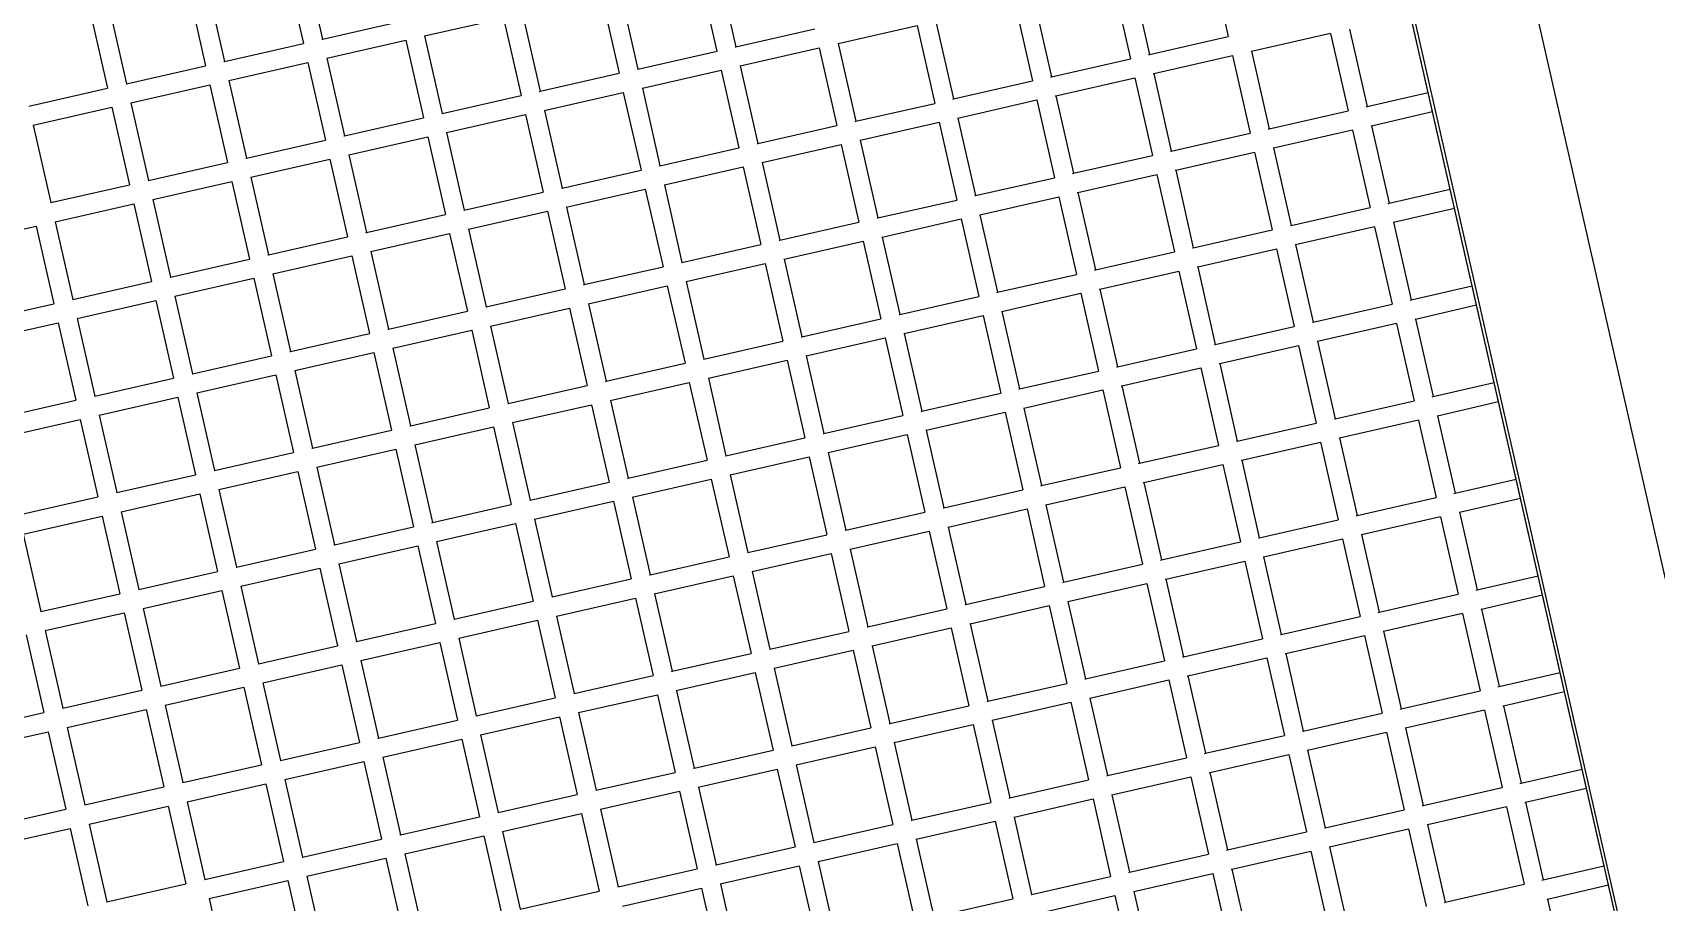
# Model space of a CAD drawing. Header units: inches. Extents: x -1841 to -80, y -100 to 1021.
# Drawn here: x -657.679 to -656.95, y 501.58 to 501.97 of the extents above; entities that cross this region are included whole.
import ezdxf

# ---------------------------------------------------------------- set-up
doc = ezdxf.new("R2010")
doc.units = ezdxf.units.IN
doc.header["$MEASUREMENT"] = 0
doc.layers.add('Edges', color=7, linetype='Continuous')

# ---------------------------------------------------------------- blocks, each defined once
blk = doc.blocks.new('infrared patio heater fr')
at = {"layer": 'Edges'}
for p, q in [((-40, 8.228), (40, 8.228)), ((-40, 6.998), (40, 6.998)), ((38, 6.971), (-38, 6.971)), ((-20.887, 6.971), (-21.701, 6.971)), ((-20.887, 6.329), (-20.887, 6.971)), ((-20.687, 6.971), (-20.887, 6.971)), ((-20.686, 6.329), (-20.687, 6.971)), ((-19.874, 6.971), (-20.687, 6.971)), ((-19.874, 6.329), (-19.874, 6.971)), ((-19.674, 6.971), (-19.874, 6.971)), ((-19.673, 6.329), (-19.674, 6.971)), ((-18.86, 6.971), (-19.674, 6.971)), ((-18.86, 6.329), (-18.86, 6.971)), ((-18.661, 6.971), (-18.86, 6.971)), ((-18.659, 6.329), (-18.661, 6.971)), ((-17.847, 6.971), (-18.661, 6.971)), ((-17.847, 6.329), (-17.847, 6.971)), ((-17.647, 6.971), (-17.847, 6.971)), ((-17.646, 6.329), (-17.647, 6.971)), ((-16.834, 6.971), (-17.647, 6.971)), ((-16.834, 6.329), (-16.834, 6.971)), ((-16.634, 6.971), (-16.834, 6.971)), ((-16.633, 6.329), (-16.634, 6.971)), ((-15.82, 6.971), (-16.634, 6.971)), ((-15.82, 6.329), (-15.82, 6.971)), ((-15.621, 6.971), (-15.82, 6.971)), ((-15.619, 6.329), (-15.621, 6.971)), ((-14.807, 6.971), (-15.621, 6.971)), ((-14.807, 6.329), (-14.807, 6.971)), ((-14.607, 6.971), (-14.807, 6.971)), ((-14.606, 6.329), (-14.607, 6.971)), ((-13.794, 6.971), (-14.607, 6.971)), ((-13.794, 6.329), (-13.794, 6.971)), ((-13.594, 6.971), (-13.794, 6.971)), ((-13.593, 6.329), (-13.594, 6.971)), ((-12.78, 6.971), (-13.594, 6.971)), ((-12.78, 6.329), (-12.78, 6.971)), ((-12.581, 6.971), (-12.78, 6.971)), ((-12.579, 6.329), (-12.581, 6.971)), ((-11.767, 6.971), (-12.581, 6.971)), ((-21.699, 6.329), (-20.887, 6.329)), ((-20.887, 6.318), (-20.887, 6.329)), ((-20.687, 6.325), (-20.686, 6.329)), ((-20.686, 6.329), (-19.874, 6.329)), ((-19.874, 6.318), (-19.874, 6.329)), ((-19.674, 6.325), (-19.673, 6.329)), ((-19.673, 6.329), (-18.86, 6.329)), ((-18.86, 6.318), (-18.86, 6.329)), ((-18.661, 6.325), (-18.659, 6.329)), ((-18.659, 6.329), (-17.847, 6.329)), ((-17.847, 6.318), (-17.847, 6.329)), ((-17.647, 6.325), (-17.646, 6.329)), ((-17.646, 6.329), (-16.834, 6.329)), ((-16.834, 6.318), (-16.834, 6.329)), ((-16.634, 6.325), (-16.633, 6.329)), ((-16.633, 6.329), (-15.82, 6.329)), ((-15.82, 6.318), (-15.82, 6.329)), ((-15.621, 6.325), (-15.619, 6.329)), ((-15.619, 6.329), (-14.807, 6.329)), ((-14.807, 6.318), (-14.807, 6.329)), ((-14.607, 6.325), (-14.606, 6.329)), ((-14.606, 6.329), (-13.794, 6.329)), ((-13.794, 6.318), (-13.794, 6.329)), ((-13.594, 6.325), (-13.593, 6.329)), ((-13.593, 6.329), (-12.78, 6.329)), ((-12.78, 6.318), (-12.78, 6.329)), ((-12.581, 6.325), (-12.579, 6.329)), ((-12.579, 6.329), (-11.767, 6.329)), ((-21.699, 5.303), (-21.701, 6.131)), ((-21.698, 6.131), (-20.887, 6.131)), ((-20.887, 5.303), (-20.887, 6.131)), ((-20.686, 5.303), (-20.688, 6.131)), ((-20.685, 6.131), (-19.874, 6.131)), ((-19.874, 5.303), (-19.874, 6.131)), ((-19.673, 5.303), (-19.674, 6.131)), ((-19.671, 6.131), (-18.86, 6.131)), ((-18.86, 5.303), (-18.86, 6.131)), ((-18.659, 5.303), (-18.661, 6.131)), ((-18.658, 6.131), (-17.847, 6.131)), ((-17.847, 5.303), (-17.847, 6.131)), ((-17.646, 5.303), (-17.647, 6.131)), ((-17.645, 6.131), (-16.834, 6.131)), ((-16.834, 5.303), (-16.834, 6.131)), ((-16.633, 5.303), (-16.634, 6.131)), ((-16.631, 6.131), (-15.82, 6.131)), ((-15.82, 5.303), (-15.82, 6.131)), ((-15.619, 5.303), (-15.621, 6.131)), ((-15.618, 6.131), (-14.807, 6.131)), ((-14.807, 5.303), (-14.807, 6.131)), ((-14.606, 5.303), (-14.607, 6.131)), ((-14.605, 6.131), (-13.794, 6.131)), ((-13.794, 5.303), (-13.794, 6.131)), ((-13.593, 5.303), (-13.594, 6.131)), ((-13.591, 6.131), (-12.78, 6.131)), ((-12.78, 5.303), (-12.78, 6.131)), ((-21.701, 5.299), (-21.699, 5.303)), ((-21.699, 5.303), (-20.887, 5.303)), ((-20.887, 5.293), (-20.887, 5.303)), ((-20.687, 5.299), (-20.686, 5.303)), ((-20.686, 5.303), (-19.874, 5.303)), ((-19.874, 5.295), (-19.874, 5.303)), ((-19.674, 5.299), (-19.673, 5.303)), ((-19.673, 5.303), (-18.86, 5.303)), ((-18.86, 5.295), (-18.86, 5.303)), ((-18.661, 5.299), (-18.659, 5.303)), ((-18.659, 5.303), (-17.847, 5.303)), ((-17.847, 5.295), (-17.847, 5.303)), ((-17.647, 5.299), (-17.646, 5.303)), ((-17.646, 5.303), (-16.834, 5.303)), ((-16.834, 5.293), (-16.834, 5.303)), ((-16.634, 5.299), (-16.633, 5.303)), ((-16.633, 5.303), (-15.82, 5.303)), ((-15.82, 5.293), (-15.82, 5.303)), ((-15.621, 5.299), (-15.619, 5.303)), ((-15.619, 5.303), (-14.807, 5.303)), ((-14.807, 5.293), (-14.807, 5.303)), ((-14.607, 5.299), (-14.606, 5.303)), ((-14.606, 5.303), (-13.794, 5.303)), ((-13.794, 5.293), (-13.794, 5.303)), ((-13.594, 5.299), (-13.593, 5.303)), ((-13.593, 5.303), (-12.78, 5.303)), ((-12.78, 5.295), (-12.78, 5.303)), ((-22.714, 5.105), (-21.9, 5.105)), ((-21.9, 4.277), (-21.9, 5.105)), ((-21.701, 5.105), (-20.887, 5.105)), ((-21.699, 4.277), (-21.701, 5.105)), ((-20.887, 4.277), (-20.887, 5.105)), ((-20.687, 5.105), (-19.874, 5.105)), ((-20.686, 4.277), (-20.687, 5.105)), ((-19.874, 4.277), (-19.874, 5.105)), ((-19.674, 5.105), (-18.86, 5.105)), ((-19.673, 4.277), (-19.674, 5.105)), ((-18.86, 4.277), (-18.86, 5.105)), ((-18.661, 5.105), (-17.847, 5.105)), ((-18.659, 4.277), (-18.661, 5.105)), ((-17.847, 4.277), (-17.847, 5.105)), ((-17.647, 5.105), (-16.834, 5.105)), ((-17.646, 4.277), (-17.647, 5.105)), ((-16.834, 4.277), (-16.834, 5.105)), ((-16.634, 5.105), (-15.82, 5.105)), ((-16.633, 4.277), (-16.634, 5.105)), ((-15.82, 4.277), (-15.82, 5.105)), ((-15.621, 5.105), (-14.807, 5.105)), ((-15.619, 4.277), (-15.621, 5.105)), ((-14.807, 4.277), (-14.807, 5.105)), ((-14.607, 5.105), (-13.794, 5.105)), ((-14.606, 4.277), (-14.607, 5.105)), ((-13.794, 4.277), (-13.794, 5.105)), ((-13.594, 5.105), (-12.78, 5.105)), ((-13.593, 4.277), (-13.594, 5.105)), ((-22.713, 4.277), (-21.9, 4.277)), ((-21.9, 4.269), (-21.9, 4.277)), ((-21.701, 4.273), (-21.699, 4.277)), ((-21.699, 4.277), (-20.887, 4.277)), ((-20.887, 4.269), (-20.887, 4.277)), ((-20.687, 4.273), (-20.686, 4.277)), ((-20.686, 4.277), (-19.874, 4.277)), ((-19.874, 4.269), (-19.874, 4.277)), ((-19.674, 4.273), (-19.673, 4.277)), ((-19.673, 4.277), (-18.86, 4.277)), ((-18.86, 4.269), (-18.86, 4.277)), ((-18.661, 4.273), (-18.659, 4.277)), ((-18.659, 4.277), (-17.847, 4.277)), ((-17.847, 4.267), (-17.847, 4.277)), ((-17.647, 4.273), (-17.646, 4.277)), ((-17.646, 4.277), (-16.834, 4.277)), ((-16.834, 4.269), (-16.834, 4.277)), ((-16.634, 4.273), (-16.633, 4.277)), ((-16.633, 4.277), (-15.82, 4.277)), ((-15.82, 4.269), (-15.82, 4.277)), ((-15.621, 4.273), (-15.619, 4.277)), ((-15.619, 4.277), (-14.807, 4.277)), ((-14.807, 4.267), (-14.807, 4.277)), ((-14.607, 4.273), (-14.606, 4.277)), ((-14.606, 4.277), (-13.794, 4.277)), ((-13.794, 4.269), (-13.794, 4.277)), ((-13.594, 4.273), (-13.593, 4.277)), ((-13.593, 4.277), (-12.78, 4.277)), ((-22.714, 4.079), (-21.9, 4.079)), ((-21.9, 3.251), (-21.9, 4.079)), ((-21.701, 4.079), (-20.887, 4.079)), ((-21.7, 3.251), (-21.701, 4.079)), ((-20.887, 3.251), (-20.887, 4.079)), ((-20.687, 4.079), (-19.874, 4.079)), ((-20.686, 3.251), (-20.687, 4.079)), ((-19.874, 3.251), (-19.874, 4.079)), ((-19.674, 4.079), (-18.86, 4.079)), ((-19.673, 3.251), (-19.674, 4.079)), ((-18.86, 3.251), (-18.86, 4.079)), ((-18.661, 4.079), (-17.847, 4.079)), ((-18.66, 3.251), (-18.661, 4.079)), ((-17.847, 3.251), (-17.847, 4.079)), ((-17.647, 4.079), (-16.834, 4.079)), ((-17.646, 3.251), (-17.647, 4.079)), ((-16.834, 3.251), (-16.834, 4.079)), ((-16.634, 4.079), (-15.82, 4.079)), ((-16.633, 3.251), (-16.634, 4.079)), ((-15.82, 3.251), (-15.82, 4.079)), ((-15.621, 4.079), (-14.807, 4.079)), ((-15.62, 3.251), (-15.621, 4.079)), ((-14.807, 3.251), (-14.807, 4.079)), ((-14.607, 4.079), (-13.794, 4.079)), ((-14.606, 3.251), (-14.607, 4.079)), ((-13.794, 3.251), (-13.794, 4.079)), ((-13.594, 4.079), (-12.78, 4.079)), ((-13.593, 3.251), (-13.594, 4.079)), ((-22.713, 3.251), (-21.9, 3.251)), ((-21.9, 3.242), (-21.9, 3.251)), ((-21.701, 3.245), (-21.7, 3.251)), ((-21.7, 3.251), (-20.887, 3.251)), ((-20.887, 3.242), (-20.887, 3.251)), ((-20.687, 3.245), (-20.686, 3.251)), ((-20.686, 3.251), (-19.874, 3.251)), ((-19.874, 3.242), (-19.874, 3.251)), ((-19.674, 3.245), (-19.673, 3.251)), ((-19.673, 3.251), (-18.86, 3.251)), ((-18.86, 3.242), (-18.86, 3.251)), ((-18.661, 3.245), (-18.66, 3.251)), ((-18.66, 3.251), (-17.847, 3.251)), ((-17.847, 3.242), (-17.847, 3.251)), ((-17.647, 3.245), (-17.646, 3.251)), ((-17.646, 3.251), (-16.834, 3.251)), ((-16.834, 3.242), (-16.834, 3.251)), ((-16.634, 3.245), (-16.633, 3.251)), ((-16.633, 3.251), (-15.82, 3.251)), ((-15.82, 3.242), (-15.82, 3.251)), ((-15.621, 3.245), (-15.62, 3.251)), ((-15.62, 3.251), (-14.807, 3.251)), ((-14.807, 3.242), (-14.807, 3.251)), ((-14.607, 3.245), (-14.606, 3.251)), ((-14.606, 3.251), (-13.794, 3.251)), ((-13.794, 3.242), (-13.794, 3.251)), ((-13.594, 3.245), (-13.593, 3.251)), ((-13.593, 3.251), (-12.78, 3.251)), ((-22.714, 3.053), (-21.9, 3.053)), ((-21.9, 2.225), (-21.9, 3.053)), ((-21.701, 3.053), (-20.885, 3.053)), ((-21.7, 2.225), (-21.701, 3.053)), ((-20.887, 2.225), (-20.885, 3.053)), ((-20.687, 3.053), (-19.872, 3.053)), ((-20.686, 2.225), (-20.687, 3.053)), ((-19.874, 2.225), (-19.872, 3.053)), ((-19.674, 3.053), (-18.859, 3.053)), ((-19.673, 2.225), (-19.674, 3.053)), ((-18.86, 2.225), (-18.859, 3.053)), ((-18.661, 3.053), (-17.845, 3.053)), ((-18.66, 2.225), (-18.661, 3.053)), ((-17.847, 2.225), (-17.845, 3.053)), ((-17.647, 3.053), (-16.834, 3.053)), ((-17.646, 2.225), (-17.647, 3.053)), ((-16.834, 2.225), (-16.834, 3.053)), ((-16.634, 3.053), (-15.82, 3.053)), ((-16.633, 2.225), (-16.634, 3.053)), ((-15.82, 2.225), (-15.82, 3.053)), ((-15.621, 3.053), (-14.805, 3.053)), ((-15.62, 2.225), (-15.621, 3.053)), ((-14.807, 2.225), (-14.805, 3.053)), ((-14.607, 3.053), (-13.794, 3.053)), ((-14.606, 2.225), (-14.607, 3.053)), ((-13.794, 2.225), (-13.794, 3.053)), ((-13.594, 3.053), (-12.78, 3.053)), ((-13.593, 2.225), (-13.594, 3.053)), ((-22.713, 2.225), (-21.9, 2.225)), ((-21.9, 2.218), (-21.9, 2.225)), ((-21.701, 2.221), (-21.7, 2.225)), ((-21.7, 2.225), (-20.887, 2.225)), ((-20.887, 2.218), (-20.887, 2.225)), ((-20.687, 2.221), (-20.686, 2.225)), ((-20.686, 2.225), (-19.874, 2.225)), ((-19.874, 2.218), (-19.874, 2.225)), ((-19.674, 2.221), (-19.673, 2.225)), ((-19.673, 2.225), (-18.86, 2.225)), ((-18.86, 2.217), (-18.86, 2.225)), ((-18.661, 2.221), (-18.66, 2.225)), ((-18.66, 2.225), (-17.847, 2.225)), ((-17.847, 2.218), (-17.847, 2.225)), ((-17.647, 2.221), (-17.646, 2.225)), ((-17.646, 2.225), (-16.834, 2.225)), ((-16.834, 2.218), (-16.834, 2.225)), ((-16.634, 2.221), (-16.633, 2.225)), ((-16.633, 2.225), (-15.82, 2.225)), ((-15.82, 2.218), (-15.82, 2.225)), ((-15.621, 2.221), (-15.62, 2.225)), ((-15.62, 2.225), (-14.807, 2.225)), ((-14.807, 2.217), (-14.807, 2.225)), ((-14.607, 2.221), (-14.606, 2.225)), ((-14.606, 2.225), (-13.794, 2.225)), ((-13.794, 2.218), (-13.794, 2.225)), ((-13.594, 2.221), (-13.593, 2.225)), ((-13.593, 2.225), (-12.78, 2.225)), ((-22.714, 2.027), (-21.898, 2.027)), ((-22.713, 1.199), (-22.714, 2.027)), ((-21.9, 1.199), (-21.898, 2.027)), ((-21.701, 2.027), (-20.885, 2.027)), ((-21.7, 1.199), (-21.701, 2.027)), ((-20.887, 1.199), (-20.885, 2.027)), ((-20.687, 2.027), (-19.874, 2.027)), ((-20.686, 1.199), (-20.687, 2.027)), ((-19.874, 1.199), (-19.874, 2.027)), ((-19.674, 2.027), (-18.86, 2.027)), ((-19.673, 1.199), (-19.674, 2.027)), ((-18.86, 1.199), (-18.86, 2.027)), ((-18.661, 2.027), (-17.847, 2.027)), ((-18.66, 1.199), (-18.661, 2.027)), ((-17.847, 1.199), (-17.847, 2.027)), ((-17.647, 2.027), (-16.834, 2.027)), ((-17.646, 1.199), (-17.647, 2.027)), ((-16.834, 1.199), (-16.834, 2.027)), ((-16.634, 2.027), (-15.818, 2.027)), ((-16.633, 1.199), (-16.634, 2.027)), ((-15.82, 1.199), (-15.818, 2.027)), ((-15.621, 2.027), (-14.807, 2.027)), ((-15.62, 1.199), (-15.621, 2.027)), ((-14.807, 1.199), (-14.807, 2.027)), ((-14.607, 2.027), (-13.794, 2.027)), ((-14.606, 1.199), (-14.607, 2.027)), ((-13.794, 1.199), (-13.794, 2.027)), ((-13.594, 2.027), (-12.78, 2.027)), ((-13.593, 1.199), (-13.594, 2.027)), ((-22.714, 1.196), (-22.713, 1.199)), ((-22.713, 1.199), (-21.9, 1.199)), ((-21.9, 1.193), (-21.9, 1.199)), ((-21.701, 1.196), (-21.7, 1.199)), ((-21.7, 1.199), (-20.887, 1.199)), ((-20.887, 1.193), (-20.887, 1.199)), ((-20.687, 1.196), (-20.686, 1.199)), ((-20.686, 1.199), (-19.874, 1.199)), ((-19.874, 1.193), (-19.874, 1.199)), ((-19.674, 1.196), (-19.673, 1.199)), ((-19.673, 1.199), (-18.86, 1.199)), ((-18.86, 1.193), (-18.86, 1.199)), ((-18.661, 1.196), (-18.66, 1.199)), ((-18.66, 1.199), (-17.847, 1.199)), ((-17.847, 1.193), (-17.847, 1.199)), ((-17.647, 1.196), (-17.646, 1.199)), ((-17.646, 1.199), (-16.834, 1.199)), ((-16.834, 1.193), (-16.834, 1.199)), ((-16.634, 1.196), (-16.633, 1.199)), ((-16.633, 1.199), (-15.82, 1.199)), ((-15.82, 1.193), (-15.82, 1.199)), ((-15.621, 1.196), (-15.62, 1.199)), ((-15.62, 1.199), (-14.807, 1.199)), ((-14.807, 1.193), (-14.807, 1.199)), ((-14.607, 1.196), (-14.606, 1.199)), ((-14.606, 1.199), (-13.794, 1.199)), ((-13.794, 1.193), (-13.794, 1.199)), ((-22.914, 0.173), (-22.914, 1.001)), ((-22.714, 1.001), (-21.9, 1.001)), ((-22.713, 0.173), (-22.714, 1.001)), ((-21.9, 0.173), (-21.9, 1.001)), ((-21.701, 1.001), (-20.887, 1.001)), ((-21.7, 0.173), (-21.701, 1.001)), ((-20.887, 0.173), (-20.887, 1.001)), ((-20.687, 1.001), (-19.874, 1.001)), ((-20.686, 0.173), (-20.687, 1.001)), ((-19.874, 0.173), (-19.874, 1.001)), ((-19.674, 1.001), (-18.86, 1.001)), ((-19.673, 0.173), (-19.674, 1.001)), ((-18.86, 0.173), (-18.86, 1.001)), ((-18.661, 1.001), (-17.847, 1.001)), ((-18.66, 0.173), (-18.661, 1.001)), ((-17.847, 0.173), (-17.847, 1.001)), ((-17.647, 1.001), (-16.834, 1.001)), ((-17.646, 0.173), (-17.647, 1.001)), ((-16.834, 0.173), (-16.834, 1.001)), ((-16.634, 1.001), (-15.818, 1.001)), ((-16.633, 0.173), (-16.634, 1.001)), ((-15.82, 0.173), (-15.818, 1.001)), ((-15.621, 1.001), (-14.805, 1.001)), ((-15.62, 0.173), (-15.621, 1.001)), ((-14.807, 0.173), (-14.805, 1.001)), ((-14.607, 1.001), (-13.794, 1.001)), ((-14.606, 0.173), (-14.607, 1.001)), ((-13.794, 0.173), (-13.794, 1.001)), ((-23.726, 0.173), (-22.914, 0.173)), ((-22.914, 0.167), (-22.914, 0.173)), ((-22.714, 0.17), (-22.713, 0.173)), ((-22.713, 0.173), (-21.9, 0.173)), ((-21.9, 0.167), (-21.9, 0.173)), ((-21.701, 0.17), (-21.7, 0.173)), ((-21.7, 0.173), (-20.887, 0.173)), ((-20.887, 0.167), (-20.887, 0.173)), ((-20.687, 0.17), (-20.686, 0.173)), ((-20.686, 0.173), (-19.874, 0.173)), ((-19.874, 0.167), (-19.874, 0.173)), ((-19.674, 0.17), (-19.673, 0.173)), ((-19.673, 0.173), (-18.86, 0.173)), ((-18.86, 0.167), (-18.86, 0.173)), ((-18.661, 0.17), (-18.66, 0.173)), ((-18.66, 0.173), (-17.847, 0.173)), ((-17.847, 0.167), (-17.847, 0.173)), ((-17.647, 0.17), (-17.646, 0.173)), ((-17.646, 0.173), (-16.834, 0.173)), ((-16.834, 0.167), (-16.834, 0.173)), ((-16.634, 0.17), (-16.633, 0.173)), ((-16.633, 0.173), (-15.82, 0.173)), ((-15.82, 0.167), (-15.82, 0.173)), ((-15.621, 0.17), (-15.62, 0.173)), ((-15.62, 0.173), (-14.807, 0.173)), ((-14.807, 0.167), (-14.807, 0.173)), ((-14.607, 0.17), (-14.606, 0.173)), ((-14.606, 0.173), (-13.794, 0.173)), ((-23.727, -0.026), (-22.914, -0.026)), ((-22.914, -0.853), (-22.911, -0.025)), ((-22.714, -0.026), (-21.9, -0.025)), ((-22.712, -0.853), (-22.714, -0.026)), ((-21.9, -0.853), (-21.9, -0.025)), ((-21.701, -0.026), (-20.887, -0.025)), ((-21.699, -0.853), (-21.701, -0.026)), ((-20.887, -0.853), (-20.887, -0.025)), ((-20.687, -0.026), (-19.874, -0.025)), ((-20.686, -0.853), (-20.687, -0.026)), ((-19.874, -0.853), (-19.874, -0.025)), ((-19.674, -0.026), (-18.86, -0.025)), ((-19.672, -0.853), (-19.674, -0.026)), ((-18.86, -0.853), (-18.86, -0.025)), ((-18.661, -0.026), (-17.847, -0.026)), ((-18.659, -0.853), (-18.661, -0.026)), ((-17.847, -0.853), (-17.844, -0.025)), ((-17.647, -0.026), (-16.834, -0.026)), ((-17.646, -0.853), (-17.647, -0.026)), ((-16.834, -0.853), (-16.831, -0.025)), ((-16.634, -0.026), (-15.82, -0.025)), ((-16.632, -0.853), (-16.634, -0.026)), ((-15.82, -0.853), (-15.82, -0.025)), ((-15.621, -0.026), (-14.807, -0.025)), ((-15.619, -0.853), (-15.621, -0.026)), ((-14.807, -0.853), (-14.807, -0.025)), ((-14.607, -0.026), (-13.794, -0.025)), ((-14.606, -0.853), (-14.607, -0.026)), ((-23.726, -0.853), (-22.914, -0.853)), ((-22.914, -0.859), (-22.914, -0.853)), ((-22.714, -0.855), (-22.712, -0.853)), ((-22.712, -0.853), (-21.9, -0.853)), ((-21.9, -0.859), (-21.9, -0.853)), ((-21.701, -0.855), (-21.699, -0.853)), ((-21.699, -0.853), (-20.887, -0.853)), ((-20.887, -0.859), (-20.887, -0.853)), ((-20.687, -0.855), (-20.686, -0.853)), ((-20.686, -0.853), (-19.874, -0.853)), ((-19.874, -0.859), (-19.874, -0.853)), ((-19.674, -0.855), (-19.672, -0.853)), ((-19.672, -0.853), (-18.86, -0.853)), ((-18.86, -0.859), (-18.86, -0.853)), ((-18.661, -0.855), (-18.659, -0.853)), ((-18.659, -0.853), (-17.847, -0.853)), ((-17.847, -0.859), (-17.847, -0.853)), ((-17.647, -0.855), (-17.646, -0.853)), ((-17.646, -0.853), (-16.834, -0.853)), ((-16.834, -0.859), (-16.834, -0.853)), ((-16.634, -0.855), (-16.632, -0.853)), ((-16.632, -0.853), (-15.82, -0.853)), ((-15.82, -0.859), (-15.82, -0.853)), ((-15.621, -0.855), (-15.619, -0.853)), ((-15.619, -0.853), (-14.807, -0.853)), ((-14.807, -0.859), (-14.807, -0.853)), ((-14.607, -0.855), (-14.606, -0.853)), ((-14.606, -0.853), (-13.794, -0.853)), ((-23.727, -1.052), (-22.914, -1.051)), ((-22.914, -1.879), (-22.914, -1.051)), ((-22.714, -1.052), (-21.9, -1.051)), ((-22.714, -1.881), (-22.714, -1.052)), ((-21.9, -1.879), (-21.9, -1.051)), ((-21.701, -1.052), (-20.887, -1.051)), ((-21.701, -1.881), (-21.701, -1.052)), ((-20.887, -1.879), (-20.887, -1.051)), ((-20.687, -1.052), (-19.874, -1.051)), ((-20.687, -1.881), (-20.687, -1.052)), ((-19.874, -1.879), (-19.874, -1.051)), ((-19.674, -1.052), (-18.86, -1.051)), ((-19.674, -1.881), (-19.674, -1.052)), ((-18.86, -1.879), (-18.86, -1.051)), ((-18.661, -1.052), (-17.847, -1.051)), ((-18.661, -1.881), (-18.661, -1.052)), ((-17.847, -1.879), (-17.847, -1.051)), ((-17.647, -1.052), (-16.834, -1.051)), ((-17.647, -1.881), (-17.647, -1.052)), ((-16.834, -1.879), (-16.834, -1.051)), ((-16.634, -1.052), (-15.82, -1.051)), ((-16.634, -1.881), (-16.634, -1.052)), ((-15.82, -1.879), (-15.82, -1.051)), ((-15.621, -1.052), (-14.807, -1.051)), ((-15.621, -1.881), (-15.621, -1.052)), ((-14.807, -1.879), (-14.807, -1.051)), ((-14.607, -1.052), (-13.794, -1.051)), ((-14.607, -1.881), (-14.607, -1.052)), ((-23.725, -1.879), (-22.914, -1.879)), ((-22.914, -1.884), (-22.914, -1.879)), ((-22.711, -1.879), (-21.9, -1.879)), ((-21.9, -1.884), (-21.9, -1.879)), ((-21.698, -1.879), (-20.887, -1.879)), ((-20.887, -1.884), (-20.887, -1.879)), ((-20.685, -1.879), (-19.874, -1.879)), ((-19.874, -1.884), (-19.874, -1.879)), ((-19.671, -1.879), (-18.86, -1.879)), ((-18.86, -1.884), (-18.86, -1.879)), ((-18.658, -1.879), (-17.847, -1.879)), ((-17.847, -1.884), (-17.847, -1.879)), ((-17.645, -1.879), (-16.834, -1.879)), ((-16.834, -1.884), (-16.834, -1.879)), ((-16.631, -1.879), (-15.82, -1.879)), ((-15.82, -1.884), (-15.82, -1.879)), ((-15.618, -1.879), (-14.807, -1.879)), ((-14.807, -1.884), (-14.807, -1.879)), ((-14.605, -1.879), (-13.794, -1.879)), ((-23.727, -2.905), (-23.727, -2.077)), ((-23.727, -2.077), (-22.914, -2.077)), ((-22.914, -2.905), (-22.914, -2.077)), ((-22.714, -2.905), (-22.714, -2.077)), ((-22.714, -2.077), (-21.9, -2.077)), ((-21.9, -2.905), (-21.9, -2.077)), ((-21.701, -2.905), (-21.701, -2.077)), ((-21.701, -2.077), (-20.887, -2.077)), ((-20.887, -2.905), (-20.887, -2.077)), ((-20.687, -2.905), (-20.687, -2.077)), ((-20.687, -2.077), (-19.874, -2.077)), ((-19.874, -2.905), (-19.874, -2.077)), ((-19.674, -2.905), (-19.674, -2.077)), ((-19.674, -2.077), (-18.86, -2.077)), ((-18.86, -2.905), (-18.86, -2.077)), ((-18.661, -2.905), (-18.661, -2.077)), ((-18.661, -2.077), (-17.847, -2.077)), ((-17.847, -2.905), (-17.847, -2.077)), ((-17.647, -2.905), (-17.647, -2.077)), ((-17.647, -2.077), (-16.834, -2.077)), ((-16.834, -2.905), (-16.834, -2.077)), ((-16.634, -2.905), (-16.634, -2.077)), ((-16.634, -2.077), (-15.82, -2.077)), ((-15.82, -2.905), (-15.82, -2.077)), ((-15.621, -2.905), (-15.621, -2.077)), ((-15.621, -2.077), (-14.807, -2.077)), ((-14.807, -2.905), (-14.807, -2.077)), ((-14.607, -2.905), (-14.607, -2.077)), ((-14.607, -2.077), (-13.794, -2.077)), ((-23.727, -2.905), (-22.914, -2.905)), ((-22.914, -2.909), (-22.914, -2.905)), ((-22.714, -2.905), (-21.9, -2.905)), ((-21.9, -2.909), (-21.9, -2.905)), ((-21.701, -2.905), (-20.887, -2.905)), ((-20.887, -2.909), (-20.887, -2.905)), ((-20.687, -2.905), (-19.874, -2.905)), ((-19.874, -2.909), (-19.874, -2.905)), ((-19.674, -2.905), (-18.86, -2.905)), ((-18.86, -2.909), (-18.86, -2.905)), ((-18.661, -2.905), (-17.847, -2.905)), ((-17.847, -2.909), (-17.847, -2.905)), ((-17.647, -2.905), (-16.834, -2.905)), ((-16.834, -2.909), (-16.834, -2.905)), ((-16.634, -2.905), (-15.82, -2.905)), ((-15.82, -2.909), (-15.82, -2.905)), ((-15.621, -2.905), (-14.807, -2.905)), ((-14.807, -2.909), (-14.807, -2.905)), ((-23.927, -3.931), (-23.927, -3.103)), ((-23.727, -3.931), (-23.727, -3.103)), ((-23.727, -3.103), (-22.914, -3.103)), ((-22.914, -3.931), (-22.914, -3.103)), ((-22.714, -3.931), (-22.714, -3.103)), ((-22.714, -3.103), (-21.9, -3.103)), ((-21.9, -3.931), (-21.9, -3.103)), ((-21.701, -3.931), (-21.701, -3.103)), ((-21.701, -3.103), (-20.887, -3.103)), ((-20.887, -3.931), (-20.887, -3.103)), ((-20.687, -3.931), (-20.687, -3.103)), ((-20.687, -3.103), (-19.874, -3.103)), ((-19.874, -3.931), (-19.874, -3.103)), ((-19.674, -3.931), (-19.674, -3.103)), ((-19.674, -3.103), (-18.86, -3.103)), ((-18.86, -3.931), (-18.86, -3.103)), ((-18.661, -3.931), (-18.661, -3.103)), ((-18.661, -3.103), (-17.847, -3.103)), ((-17.847, -3.931), (-17.847, -3.103)), ((-17.647, -3.931), (-17.647, -3.103)), ((-17.647, -3.103), (-16.834, -3.103)), ((-16.834, -3.931), (-16.834, -3.103)), ((-16.634, -3.931), (-16.634, -3.103)), ((-16.634, -3.103), (-15.82, -3.103)), ((-15.82, -3.931), (-15.82, -3.103)), ((-15.621, -3.931), (-15.621, -3.103)), ((-15.621, -3.103), (-14.807, -3.103)), ((-14.807, -3.931), (-14.807, -3.103)), ((-24.741, -3.931), (-23.927, -3.931)), ((-23.927, -3.936), (-23.927, -3.931)), ((-23.727, -3.931), (-22.914, -3.931)), ((-22.914, -3.936), (-22.914, -3.931)), ((-22.714, -3.931), (-21.9, -3.931)), ((-21.9, -3.936), (-21.9, -3.931)), ((-21.701, -3.931), (-20.887, -3.931)), ((-20.887, -3.936), (-20.887, -3.931)), ((-20.687, -3.931), (-19.874, -3.931)), ((-19.874, -3.936), (-19.874, -3.931)), ((-19.674, -3.931), (-18.86, -3.931)), ((-18.86, -3.936), (-18.86, -3.931)), ((-18.661, -3.931), (-17.847, -3.931)), ((-17.847, -3.936), (-17.847, -3.931)), ((-17.647, -3.931), (-16.834, -3.931)), ((-16.834, -3.936), (-16.834, -3.931)), ((-16.634, -3.931), (-15.82, -3.931)), ((-15.82, -3.936), (-15.82, -3.931)), ((-15.621, -3.931), (-14.807, -3.931)), ((-24.741, -4.129), (-23.927, -4.129)), ((-23.927, -4.957), (-23.927, -4.129)), ((-23.727, -4.957), (-23.727, -4.129)), ((-23.727, -4.129), (-22.914, -4.129)), ((-22.914, -4.957), (-22.914, -4.129)), ((-22.714, -4.957), (-22.714, -4.129)), ((-22.714, -4.129), (-21.9, -4.129)), ((-21.9, -4.957), (-21.9, -4.129)), ((-21.701, -4.957), (-21.701, -4.129)), ((-21.701, -4.129), (-20.887, -4.129)), ((-20.887, -4.957), (-20.887, -4.129)), ((-20.687, -4.957), (-20.687, -4.129)), ((-20.687, -4.129), (-19.874, -4.129)), ((-19.874, -4.957), (-19.874, -4.129)), ((-19.674, -4.957), (-19.674, -4.129)), ((-19.674, -4.129), (-18.86, -4.129)), ((-18.86, -4.957), (-18.86, -4.129)), ((-18.661, -4.957), (-18.661, -4.129)), ((-18.661, -4.129), (-17.847, -4.129)), ((-17.847, -4.957), (-17.847, -4.129)), ((-17.647, -4.957), (-17.647, -4.129)), ((-17.647, -4.129), (-16.834, -4.129)), ((-16.834, -4.957), (-16.834, -4.129)), ((-16.634, -4.957), (-16.634, -4.129)), ((-16.634, -4.129), (-15.82, -4.129)), ((-15.82, -4.957), (-15.82, -4.129)), ((-15.621, -4.957), (-15.621, -4.129)), ((-15.621, -4.129), (-14.807, -4.129)), ((-24.741, -4.957), (-23.927, -4.957)), ((-23.927, -4.963), (-23.927, -4.957)), ((-23.727, -4.957), (-22.914, -4.957)), ((-22.914, -4.963), (-22.914, -4.957)), ((-22.714, -4.957), (-21.9, -4.957)), ((-21.9, -4.963), (-21.9, -4.957)), ((-21.701, -4.957), (-20.887, -4.957)), ((-20.887, -4.963), (-20.887, -4.957)), ((-20.687, -4.957), (-19.874, -4.957)), ((-19.874, -4.963), (-19.874, -4.957)), ((-19.674, -4.957), (-18.86, -4.957)), ((-18.86, -4.963), (-18.86, -4.957)), ((-18.661, -4.957), (-17.847, -4.957)), ((-17.847, -4.963), (-17.847, -4.957)), ((-17.647, -4.957), (-16.834, -4.957)), ((-16.834, -4.963), (-16.834, -4.957)), ((-16.634, -4.957), (-15.82, -4.957)), ((-15.82, -4.963), (-15.82, -4.957)), ((-15.621, -4.957), (-14.807, -4.957)), ((-24.741, -5.155), (-23.927, -5.155)), ((-23.927, -5.983), (-23.927, -5.155)), ((-23.727, -5.983), (-23.727, -5.155)), ((-23.727, -5.155), (-22.914, -5.155)), ((-22.914, -5.983), (-22.914, -5.155)), ((-22.714, -5.983), (-22.714, -5.155)), ((-22.714, -5.155), (-21.9, -5.155)), ((-21.9, -5.983), (-21.9, -5.155)), ((-21.701, -5.983), (-21.701, -5.155)), ((-21.701, -5.155), (-20.887, -5.155)), ((-20.887, -5.983), (-20.887, -5.155)), ((-20.687, -5.983), (-20.687, -5.155)), ((-20.687, -5.155), (-19.874, -5.155)), ((-19.874, -5.983), (-19.874, -5.155)), ((-19.674, -5.983), (-19.674, -5.155)), ((-19.674, -5.155), (-18.86, -5.155)), ((-18.86, -5.983), (-18.86, -5.155)), ((-18.661, -5.983), (-18.661, -5.155)), ((-18.661, -5.155), (-17.847, -5.155)), ((-17.847, -5.983), (-17.847, -5.155)), ((-17.647, -5.983), (-17.647, -5.155)), ((-17.647, -5.155), (-16.834, -5.155)), ((-16.834, -5.983), (-16.834, -5.155)), ((-16.634, -5.983), (-16.634, -5.155)), ((-16.634, -5.155), (-15.82, -5.155)), ((-15.82, -5.983), (-15.82, -5.155)), ((-15.621, -5.983), (-15.621, -5.155)), ((-15.621, -5.155), (-14.807, -5.155)), ((-24.741, -5.983), (-23.927, -5.983)), ((-23.927, -5.989), (-23.927, -5.983)), ((-23.727, -5.983), (-22.914, -5.983)), ((-22.914, -5.989), (-22.914, -5.983)), ((-22.714, -5.983), (-21.9, -5.983)), ((-21.9, -5.989), (-21.9, -5.983)), ((-21.701, -5.983), (-20.887, -5.983)), ((-20.887, -5.989), (-20.887, -5.983)), ((-20.687, -5.983), (-19.874, -5.983)), ((-19.874, -5.989), (-19.874, -5.983)), ((-19.674, -5.983), (-18.86, -5.983)), ((-18.86, -5.989), (-18.86, -5.983)), ((-18.661, -5.983), (-17.847, -5.983)), ((-17.847, -5.989), (-17.847, -5.983)), ((-17.647, -5.983), (-16.834, -5.983)), ((-16.834, -5.989), (-16.834, -5.983)), ((-16.634, -5.983), (-15.82, -5.983)), ((-15.82, -5.989), (-15.82, -5.983)), ((-15.621, -5.983), (-14.807, -5.983)), ((-24.741, -6.182), (-23.927, -6.182)), ((-23.927, -7.009), (-23.927, -6.182)), ((-23.727, -7.009), (-23.727, -6.182)), ((-23.727, -6.182), (-22.914, -6.182)), ((-22.914, -7.009), (-22.914, -6.182)), ((-22.714, -7.009), (-22.714, -6.182)), ((-22.714, -6.182), (-21.9, -6.182)), ((-21.9, -7.009), (-21.9, -6.182)), ((-21.701, -7.009), (-21.701, -6.182)), ((-21.701, -6.182), (-20.887, -6.182)), ((-20.887, -7.009), (-20.887, -6.182)), ((-20.687, -7.009), (-20.687, -6.182)), ((-20.687, -6.182), (-19.874, -6.182)), ((-19.874, -7.009), (-19.874, -6.182)), ((-19.674, -7.009), (-19.674, -6.182)), ((-19.674, -6.182), (-18.86, -6.182)), ((-18.86, -7.009), (-18.86, -6.182)), ((-18.661, -7.009), (-18.661, -6.182)), ((-18.661, -6.182), (-17.847, -6.182)), ((-17.847, -7.009), (-17.847, -6.182)), ((-17.647, -7.009), (-17.647, -6.182)), ((-17.647, -6.182), (-16.834, -6.182)), ((-16.834, -7.009), (-16.834, -6.182)), ((-16.634, -7.009), (-16.634, -6.182)), ((-16.634, -6.182), (-15.82, -6.182)), ((-15.82, -7.009), (-15.82, -6.182)), ((-15.621, -7.009), (-15.621, -6.182)), ((-15.621, -6.182), (-14.807, -6.182)), ((-23.727, -7.009), (-22.914, -7.009)), ((-22.914, -7.012), (-22.914, -7.009)), ((-22.714, -7.009), (-21.9, -7.009)), ((-21.9, -7.012), (-21.9, -7.009)), ((-21.701, -7.009), (-20.887, -7.009)), ((-20.887, -7.012), (-20.887, -7.009)), ((-20.687, -7.009), (-19.874, -7.009)), ((-19.874, -7.012), (-19.874, -7.009)), ((-19.674, -7.009), (-18.86, -7.009)), ((-18.86, -7.012), (-18.86, -7.009)), ((-18.661, -7.009), (-17.847, -7.009)), ((-17.847, -7.012), (-17.847, -7.009)), ((-17.647, -7.009), (-16.834, -7.009)), ((-16.834, -7.012), (-16.834, -7.009)), ((-16.634, -7.009), (-15.82, -7.009)), ((-15.82, -7.012), (-15.82, -7.009)), ((-15.621, -7.009), (-14.807, -7.009)), ((-22.714, -7.208), (-21.9, -7.207)), ((-22.714, -8.035), (-22.714, -7.208)), ((-21.9, -8.035), (-21.9, -7.207)), ((-21.701, -7.208), (-20.887, -7.207)), ((-21.701, -8.035), (-21.701, -7.208)), ((-20.887, -8.035), (-20.887, -7.207)), ((-20.687, -7.208), (-19.874, -7.207)), ((-20.687, -8.035), (-20.687, -7.208)), ((-19.874, -8.035), (-19.874, -7.207)), ((-19.674, -7.208), (-18.86, -7.207)), ((-19.674, -8.035), (-19.674, -7.208)), ((-18.86, -8.035), (-18.86, -7.207)), ((-18.661, -7.208), (-17.847, -7.207)), ((-18.661, -8.035), (-18.661, -7.208)), ((-17.847, -8.035), (-17.847, -7.207)), ((-17.647, -7.208), (-16.834, -7.207)), ((-17.647, -8.035), (-17.647, -7.208)), ((-16.834, -8.035), (-16.834, -7.207)), ((-16.634, -7.208), (-15.82, -7.207)), ((-16.634, -8.035), (-16.634, -7.208)), ((-15.82, -8.035), (-15.82, -7.207)), ((-19.674, -8.035), (-18.86, -8.035)), ((-18.86, -8.038), (-18.86, -8.035)), ((-18.661, -8.035), (-17.847, -8.035)), ((-17.847, -8.038), (-17.847, -8.035)), ((-17.647, -8.035), (-16.834, -8.035)), ((-16.834, -8.038), (-16.834, -8.035)), ((-16.634, -8.035), (-15.82, -8.035)), ((-15.82, -8.038), (-15.82, -8.035)), ((-18.661, -8.234), (-17.847, -8.233)), ((-17.847, -8.886), (-17.847, -8.233)), ((-17.647, -8.234), (-16.834, -8.233)), ((-17.647, -8.886), (-17.647, -8.234)), ((-16.834, -8.886), (-16.834, -8.233)), ((-16.634, -8.234), (-15.82, -8.233)), ((-16.634, -8.886), (-16.634, -8.234))]:
    blk.add_line(p, q, dxfattribs=at)

msp = doc.modelspace()

# ---------------------------------------------------------------- block references
at = {"color": 7, "lineweight": 25, "xscale": 0.04390327370764167, "yscale": 0.04390327370764167, "zscale": 0.04390327370764167, "rotation": 282.8184996599286}
msp.add_blockref('infrared patio heater fr', (-657.14764, 500.98131), dxfattribs=at)

doc.saveas('drawing.dxf')
